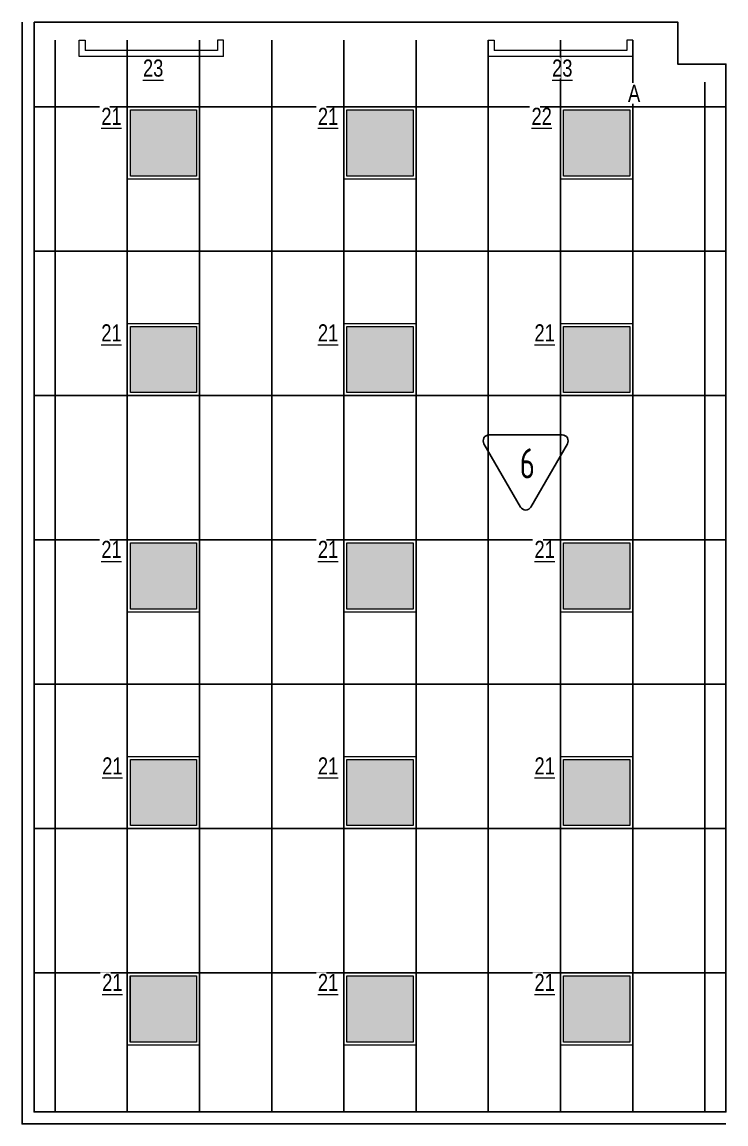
# Model space of a CAD drawing. Header units: millimetres. Extents: x -547274 to 397870, y -45599 to 141350.
# Drawn here: x -211404 to -205554, y 55606 to 64766 of the extents above; entities that cross this region are included whole.
import ezdxf

# ---------------------------------------------------------------- set-up
doc = ezdxf.new("R2010")
doc.units = ezdxf.units.MM
for name, color, linetype, lineweight in [('_ЭОМ_ОБЩ_Освещение_текст тип светильника', 172, 'Continuous', 50), ('_ЭОМ_светильник А', 1, 'Continuous', 35), ('_ЭОМ_светильник Р', 4, 'Continuous', 35), ('АР_Потолки_Штриховка', 252, 'Continuous', 0)]:
    doc.layers.add(name, color=color, linetype=linetype, lineweight=lineweight)
doc.layers.add('Штриховка в сечении', color=7, linetype='Continuous')
doc.styles.add('ISOCPEUR', font='isocpeur.ttf', dxfattribs={"height": 800})
doc.styles.add('ГОСТ', font='cad.shx', dxfattribs={"width": 0.8})

# ---------------------------------------------------------------- blocks, each defined once
blk = doc.blocks.new('RVE-SLIM-PRIME-595')
at = {"layer": 'Штриховка в сечении', "lineweight": 9, "ltscale": 1000, "true_color": 0xf8f6b0, "transparency": 33554636}
h = blk.add_hatch(color=51, dxfattribs=at)
h.dxf.hatch_style = 1
h.paths.add_polyline_path([(275, 275), (-275, 275), (-275, -275), (275, -275)])
at = {"color": 0, "linetype": 'ByBlock', "lineweight": -2, "ltscale": 40}
for points in [[(300, -300), (-300, -300), (-300, 300), (300, 300)], [(275, -275), (-275, -275), (-275, 275), (275, 275)]]:
    blk.add_lwpolyline(points, close=True, dxfattribs=at)
blk = doc.blocks.new('Кососвет')
at = {"color": 0, "linetype": 'ByBlock', "lineweight": -2, "ltscale": 40}
for points in [[(-600, 26.4), (600, 26.4), (600, -111.2)], [(-600, 26.4), (-600, -111.2)], [(-550, -23.6), (550, -23.6)], [(-550, -111.2), (-550, -23.6)], [(600, -111.2), (550, -111.2), (550, -23.6)], [(-600, -111.2), (-550, -111.2)]]:
    blk.add_lwpolyline(points, dxfattribs=at)

msp = doc.modelspace()

# ---------------------------------------------------------------- hatches: boundary and pattern name
at = {"layer": 'АР_Потолки_Штриховка', "ltscale": 100, "true_color": 0xf8f6b0}
h = msp.add_hatch(color=51, dxfattribs=at)
h.dxf.hatch_style = 1
h.paths.add_polyline_path([(-210503.8, 63485.7), (-209953.8, 63485.7), (-209953.8, 64035.7), (-210503.8, 64035.7)])
h = msp.add_hatch(color=51, dxfattribs=at)
h.dxf.hatch_style = 1
h.paths.add_polyline_path([(-208703.8, 63485.7), (-208153.8, 63485.7), (-208153.8, 64035.7), (-208703.8, 64035.7)])
h = msp.add_hatch(color=51, dxfattribs=at)
h.dxf.hatch_style = 1
h.paths.add_polyline_path([(-206903.8, 63485.7), (-206353.8, 63485.7), (-206353.8, 64035.7), (-206903.8, 64035.7)])
h = msp.add_hatch(color=51, dxfattribs=at)
h.dxf.hatch_style = 1
h.paths.add_polyline_path([(-210503.8, 61685.7), (-209953.8, 61685.7), (-209953.8, 62235.7), (-210503.8, 62235.7)])
h = msp.add_hatch(color=51, dxfattribs=at)
h.dxf.hatch_style = 1
h.paths.add_polyline_path([(-208703.8, 61685.7), (-208153.8, 61685.7), (-208153.8, 62235.7), (-208703.8, 62235.7)])
h = msp.add_hatch(color=51, dxfattribs=at)
h.dxf.hatch_style = 1
h.paths.add_polyline_path([(-206903.8, 61685.7), (-206353.8, 61685.7), (-206353.8, 62235.7), (-206903.8, 62235.7)])
h = msp.add_hatch(color=51, dxfattribs=at)
h.dxf.hatch_style = 1
h.paths.add_polyline_path([(-210503.8, 59885.7), (-209953.8, 59885.7), (-209953.8, 60435.7), (-210503.8, 60435.7)])
h = msp.add_hatch(color=51, dxfattribs=at)
h.dxf.hatch_style = 1
h.paths.add_polyline_path([(-208703.8, 59885.7), (-208153.8, 59885.7), (-208153.8, 60435.7), (-208703.8, 60435.7)])
h = msp.add_hatch(color=51, dxfattribs=at)
h.dxf.hatch_style = 1
h.paths.add_polyline_path([(-206903.8, 59885.7), (-206353.8, 59885.7), (-206353.8, 60435.7), (-206903.8, 60435.7)])
h = msp.add_hatch(color=51, dxfattribs=at)
h.dxf.hatch_style = 1
h.paths.add_polyline_path([(-210503.8, 58085.7), (-209953.8, 58085.7), (-209953.8, 58635.7), (-210503.8, 58635.7)])
h = msp.add_hatch(color=51, dxfattribs=at)
h.dxf.hatch_style = 1
h.paths.add_polyline_path([(-208703.8, 58085.7), (-208153.8, 58085.7), (-208153.8, 58635.7), (-208703.8, 58635.7)])
h = msp.add_hatch(color=51, dxfattribs=at)
h.dxf.hatch_style = 1
h.paths.add_polyline_path([(-206903.8, 58085.7), (-206353.8, 58085.7), (-206353.8, 58635.7), (-206903.8, 58635.7)])
h = msp.add_hatch(color=51, dxfattribs=at)
h.dxf.hatch_style = 1
h.paths.add_polyline_path([(-210503.9, 56285.7), (-209953.9, 56285.7), (-209953.9, 56835.7), (-210503.9, 56835.7)])
h = msp.add_hatch(color=51, dxfattribs=at)
h.dxf.hatch_style = 1
h.paths.add_polyline_path([(-208703.9, 56285.7), (-208153.9, 56285.7), (-208153.9, 56835.7), (-208703.9, 56835.7)])
h = msp.add_hatch(color=51, dxfattribs=at)
h.dxf.hatch_style = 1
h.paths.add_polyline_path([(-206903.9, 56285.7), (-206353.9, 56285.7), (-206353.9, 56835.7), (-206903.9, 56835.7)])

# ---------------------------------------------------------------- linework, layer by layer
for points in [[(-211403.9, 64765.7), (-211403.9, 55605.7), (-205553.9, 55605.7)], [(-211128.9, 55705.7), (-211128.9, 64615.7)], [(-210528.9, 55705.7), (-210528.9, 64615.7)], [(-209928.9, 55705.7), (-209928.9, 64615.7)], [(-209328.9, 55705.7), (-209328.9, 64615.7)], [(-208728.9, 55705.7), (-208728.9, 64615.7)], [(-208128.9, 55705.7), (-208128.9, 64615.7)], [(-207528.9, 55705.7), (-207528.9, 64615.7)], [(-206928.9, 55705.7), (-206928.9, 64615.7)], [(-206328.9, 55705.7), (-206328.9, 64615.7)], [(-205728.9, 55705.7), (-205728.9, 64265.7)], [(-211303.9, 64060.7), (-205553.9, 64060.7)], [(-211303.9, 62860.7), (-205553.9, 62860.7)], [(-211303.9, 61660.7), (-205553.9, 61660.7)], [(-211303.9, 60460.7), (-205553.8, 60460.7)], [(-211303.9, 59260.7), (-205553.8, 59260.7)], [(-211303.9, 58060.7), (-205553.8, 58060.7)], [(-211303.9, 56860.7), (-205553.8, 56860.7)]]:
    msp.add_lwpolyline(points)
msp.add_lwpolyline([(-211303.9, 64765.7), (-205953.9, 64765.7), (-205953.9, 64415.7), (-205553.9, 64415.7), (-205553.9, 55705.7), (-211303.9, 55705.7)], close=True)
msp.add_lwpolyline([(-207521.4, 61333.9), (-206915.1, 61333.9, -0.577349), (-206871.8, 61258.9), (-207174.9, 60733.9, -0.577354), (-207261.5, 60733.9), (-207564.7, 61258.9, -0.577349), (-207521.4, 61333.9, -0.000002)], format="xyb")
at = {"layer": 'АР_Потолки_Штриховка', "color": 18, "ltscale": 100, "true_color": 0x000000}
for points in [[(-209928.8, 63460.7), (-210528.8, 63460.7), (-210528.8, 64060.7), (-209928.8, 64060.7)], [(-209953.8, 63485.7), (-210503.8, 63485.7), (-210503.8, 64035.7), (-209953.8, 64035.7)], [(-208128.8, 63460.7), (-208728.8, 63460.7), (-208728.8, 64060.7), (-208128.8, 64060.7)], [(-208153.8, 63485.7), (-208703.8, 63485.7), (-208703.8, 64035.7), (-208153.8, 64035.7)], [(-206328.8, 63460.7), (-206928.8, 63460.7), (-206928.8, 64060.7), (-206328.8, 64060.7)], [(-206353.8, 63485.7), (-206903.8, 63485.7), (-206903.8, 64035.7), (-206353.8, 64035.7)], [(-209928.8, 61660.7), (-210528.8, 61660.7), (-210528.8, 62260.7), (-209928.8, 62260.7)], [(-209953.8, 61685.7), (-210503.8, 61685.7), (-210503.8, 62235.7), (-209953.8, 62235.7)], [(-208128.8, 61660.7), (-208728.8, 61660.7), (-208728.8, 62260.7), (-208128.8, 62260.7)], [(-208153.8, 61685.7), (-208703.8, 61685.7), (-208703.8, 62235.7), (-208153.8, 62235.7)], [(-206328.8, 61660.7), (-206928.8, 61660.7), (-206928.8, 62260.7), (-206328.8, 62260.7)], [(-206353.8, 61685.7), (-206903.8, 61685.7), (-206903.8, 62235.7), (-206353.8, 62235.7)], [(-209928.8, 59860.7), (-210528.8, 59860.7), (-210528.8, 60460.7), (-209928.8, 60460.7)], [(-208128.8, 59860.7), (-208728.8, 59860.7), (-208728.8, 60460.7), (-208128.8, 60460.7)], [(-206328.8, 59860.7), (-206928.8, 59860.7), (-206928.8, 60460.7), (-206328.8, 60460.7)], [(-209953.8, 59885.7), (-210503.8, 59885.7), (-210503.8, 60435.7), (-209953.8, 60435.7)], [(-208153.8, 59885.7), (-208703.8, 59885.7), (-208703.8, 60435.7), (-208153.8, 60435.7)], [(-206353.8, 59885.7), (-206903.8, 59885.7), (-206903.8, 60435.7), (-206353.8, 60435.7)], [(-209928.8, 58060.7), (-210528.8, 58060.7), (-210528.8, 58660.7), (-209928.8, 58660.7)], [(-209953.8, 58085.7), (-210503.8, 58085.7), (-210503.8, 58635.7), (-209953.8, 58635.7)], [(-208128.8, 58060.7), (-208728.8, 58060.7), (-208728.8, 58660.7), (-208128.8, 58660.7)], [(-208153.8, 58085.7), (-208703.8, 58085.7), (-208703.8, 58635.7), (-208153.8, 58635.7)], [(-206328.8, 58060.7), (-206928.8, 58060.7), (-206928.8, 58660.7), (-206328.8, 58660.7)], [(-206353.8, 58085.7), (-206903.8, 58085.7), (-206903.8, 58635.7), (-206353.8, 58635.7)], [(-209928.9, 56260.7), (-210528.9, 56260.7), (-210528.9, 56860.7), (-209928.9, 56860.7)], [(-209953.9, 56285.7), (-210503.9, 56285.7), (-210503.9, 56835.7), (-209953.9, 56835.7)], [(-208128.9, 56260.7), (-208728.9, 56260.7), (-208728.9, 56860.7), (-208128.9, 56860.7)], [(-208153.9, 56285.7), (-208703.9, 56285.7), (-208703.9, 56835.7), (-208153.9, 56835.7)], [(-206328.9, 56260.7), (-206928.9, 56260.7), (-206928.9, 56860.7), (-206328.9, 56860.7)], [(-206353.9, 56285.7), (-206903.9, 56285.7), (-206903.9, 56835.7), (-206353.9, 56835.7)]]:
    msp.add_lwpolyline(points, close=True, dxfattribs=at)
at = {"layer": 'АР_Потолки_Штриховка', "color": 18, "lineweight": 18, "ltscale": 100, "true_color": 0x000000}
for points in [[(-209928.8, 63460.7), (-210528.8, 63460.7), (-210528.8, 64060.7), (-209928.8, 64060.7)], [(-209953.8, 63485.7), (-210503.8, 63485.7), (-210503.8, 64035.7), (-209953.8, 64035.7)], [(-208128.8, 63460.7), (-208728.8, 63460.7), (-208728.8, 64060.7), (-208128.8, 64060.7)], [(-208153.8, 63485.7), (-208703.8, 63485.7), (-208703.8, 64035.7), (-208153.8, 64035.7)], [(-206328.8, 63460.7), (-206928.8, 63460.7), (-206928.8, 64060.7), (-206328.8, 64060.7)], [(-206353.8, 63485.7), (-206903.8, 63485.7), (-206903.8, 64035.7), (-206353.8, 64035.7)], [(-209928.8, 61660.7), (-210528.8, 61660.7), (-210528.8, 62260.7), (-209928.8, 62260.7)], [(-209953.8, 61685.7), (-210503.8, 61685.7), (-210503.8, 62235.7), (-209953.8, 62235.7)], [(-208128.8, 61660.7), (-208728.8, 61660.7), (-208728.8, 62260.7), (-208128.8, 62260.7)], [(-208153.8, 61685.7), (-208703.8, 61685.7), (-208703.8, 62235.7), (-208153.8, 62235.7)], [(-206328.8, 61660.7), (-206928.8, 61660.7), (-206928.8, 62260.7), (-206328.8, 62260.7)], [(-206353.8, 61685.7), (-206903.8, 61685.7), (-206903.8, 62235.7), (-206353.8, 62235.7)], [(-209928.8, 59860.7), (-210528.8, 59860.7), (-210528.8, 60460.7), (-209928.8, 60460.7)], [(-208128.8, 59860.7), (-208728.8, 59860.7), (-208728.8, 60460.7), (-208128.8, 60460.7)], [(-206328.8, 59860.7), (-206928.8, 59860.7), (-206928.8, 60460.7), (-206328.8, 60460.7)], [(-209953.8, 59885.7), (-210503.8, 59885.7), (-210503.8, 60435.7), (-209953.8, 60435.7)], [(-208153.8, 59885.7), (-208703.8, 59885.7), (-208703.8, 60435.7), (-208153.8, 60435.7)], [(-206353.8, 59885.7), (-206903.8, 59885.7), (-206903.8, 60435.7), (-206353.8, 60435.7)], [(-209928.8, 58060.7), (-210528.8, 58060.7), (-210528.8, 58660.7), (-209928.8, 58660.7)], [(-209953.8, 58085.7), (-210503.8, 58085.7), (-210503.8, 58635.7), (-209953.8, 58635.7)], [(-208128.8, 58060.7), (-208728.8, 58060.7), (-208728.8, 58660.7), (-208128.8, 58660.7)], [(-208153.8, 58085.7), (-208703.8, 58085.7), (-208703.8, 58635.7), (-208153.8, 58635.7)], [(-206328.8, 58060.7), (-206928.8, 58060.7), (-206928.8, 58660.7), (-206328.8, 58660.7)], [(-206353.8, 58085.7), (-206903.8, 58085.7), (-206903.8, 58635.7), (-206353.8, 58635.7)], [(-209928.9, 56260.7), (-210528.9, 56260.7), (-210528.9, 56860.7), (-209928.9, 56860.7)], [(-209953.9, 56285.7), (-210503.9, 56285.7), (-210503.9, 56835.7), (-209953.9, 56835.7)], [(-208128.9, 56260.7), (-208728.9, 56260.7), (-208728.9, 56860.7), (-208128.9, 56860.7)], [(-208153.9, 56285.7), (-208703.9, 56285.7), (-208703.9, 56835.7), (-208153.9, 56835.7)], [(-206328.9, 56260.7), (-206928.9, 56260.7), (-206928.9, 56860.7), (-206328.9, 56860.7)], [(-206353.9, 56285.7), (-206903.9, 56285.7), (-206903.9, 56835.7), (-206353.9, 56835.7)]]:
    msp.add_lwpolyline(points, close=True, dxfattribs=at)

# ---------------------------------------------------------------- block references
at = {"layer": '_ЭОМ_светильник А', "color": 18, "lineweight": 18, "ltscale": 100, "true_color": 0x000000}
msp.add_blockref('RVE-SLIM-PRIME-595', (-206628.8, 63760.7), dxfattribs=at)
at = {"layer": '_ЭОМ_светильник Р', "color": 18, "lineweight": 18, "ltscale": 100, "true_color": 0x000000, "rotation": 180}
for p in [(-210328.9, 64504.5), (-206928.9, 64504.5)]:
    msp.add_blockref('Кососвет', p, dxfattribs=at)
at = {"layer": '_ЭОМ_светильник Р', "color": 18, "lineweight": 18, "ltscale": 100, "true_color": 0x000000}
for p in [(-210228.8, 63760.7), (-208428.8, 63760.7), (-210228.8, 61960.7), (-208428.8, 61960.7), (-206628.8, 61960.7), (-210228.8, 60160.7), (-208428.8, 60160.7), (-206628.8, 60160.7), (-210228.8, 58360.7), (-208428.8, 58360.7), (-206628.8, 58360.7), (-210228.8, 56560.7), (-208428.8, 56560.7), (-206628.8, 56560.7)]:
    msp.add_blockref('RVE-SLIM-PRIME-595', p, dxfattribs=at)

# ---------------------------------------------------------------- texts
at = {"insert": (-207267.7, 61221.8), "char_height": 250, "width": 294.334, "attachment_point": 1, "style": 'ISOCPEUR'}
msp.add_mtext('{\\W0.7;6}', dxfattribs=at)

# ---------------------------------------------------------------- next in the draw order: texts
at = {"layer": '_ЭОМ_ОБЩ_Освещение_текст тип светильника', "color": 18, "lineweight": 18, "ltscale": 40, "true_color": 0x000000, "char_height": 142.19, "width": 55.872, "attachment_point": 1, "style": 'ГОСТ', "bg_fill": 3, "box_fill_scale": 1.1, "bg_fill_color": 256, "bg_fill_transparency": 0}
for s, insert in [('{\\L23}', (-210398.8, 64454.2)), ('{\\L23}', (-206998.8, 64454.2)), ('{\\L21}', (-210745.2, 64053.1)), ('{\\L21}', (-208945.2, 64053.1)), ('{\\L22}', (-207170, 64053.1)), ('{\\L21}', (-210745.2, 62253.1)), ('{\\L21}', (-208945.2, 62253.1)), ('{\\L21}', (-207145.2, 62253.1)), ('{\\L21}', (-210745.2, 60453.1)), ('{\\L21}', (-208945.2, 60453.1)), ('{\\L21}', (-207145.2, 60453.1)), ('{\\L21}', (-210737.9, 58653.1)), ('{\\L21}', (-208945.2, 58653.1)), ('{\\L21}', (-207145.2, 58653.1)), ('{\\L21}', (-210737.9, 56853.1)), ('{\\L21}', (-208945.2, 56853.1)), ('{\\L21}', (-207145.2, 56853.1))]:
    msp.add_mtext(s, dxfattribs=dict(at, insert=insert))
at = {"layer": '_ЭОМ_светильник А', "color": 18, "lineweight": 18, "ltscale": 100, "true_color": 0x000000, "insert": (-206367.8, 64244.1), "char_height": 142.2, "width": 86.044, "attachment_point": 1, "style": 'ГОСТ', "bg_fill": 3, "box_fill_scale": 1.1, "bg_fill_color": 256, "bg_fill_transparency": 0}
msp.add_mtext('А', dxfattribs=at)

doc.saveas('drawing.dxf')
